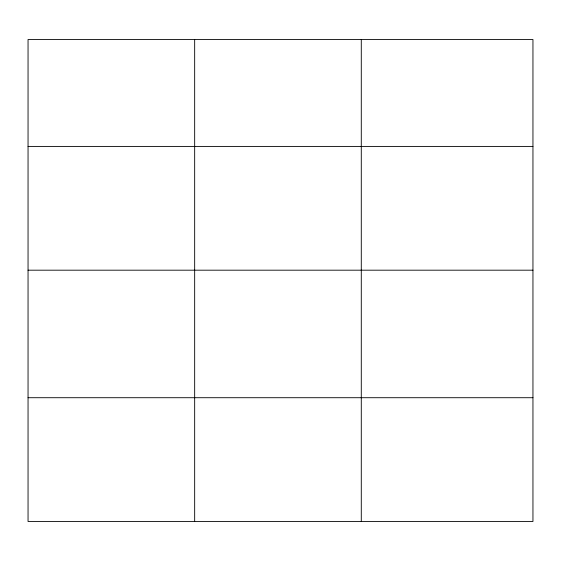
<?xml version="1.0" encoding="UTF-8"?>
<svg xmlns="http://www.w3.org/2000/svg" width="561" height="561" viewBox="0 0 561 561"><rect width="100%" height="100%" fill="white"/><g stroke="black" fill="none" stroke-linecap="round" stroke-linejoin="round"><path stroke-width="0.84" d="M532.95 270.185L532.95 39.515L28.05 39.515L28.05 521.485L532.95 521.485L532.95 270.185L28.05 270.185M28.05 146.414L532.95 146.414M28.05 397.714L532.95 397.714M361.284 39.515L361.284 521.485M194.667 39.515L194.667 521.485"/></g></svg>
